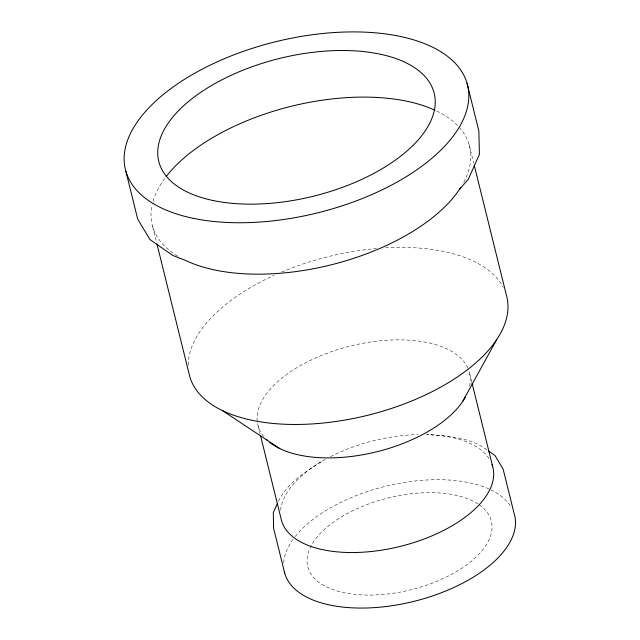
<?xml version="1.0" encoding="UTF-8"?>
<svg xmlns="http://www.w3.org/2000/svg" width="640" height="640" viewBox="0 0 640 640"><rect width="100%" height="100%" fill="white"/><g stroke="black" fill="none" stroke-linecap="round" stroke-linejoin="round"><path stroke-width="0.48" stroke-dasharray="3.2 2.4" d="M278.432 501.216C287.128 483.416 304.904 471.992 321.24 461.744M486.888 449.832C469.84 437.08 447.264 435.968 426.768 434.552A108.992 54.496 -13.9 0 1 489.488 459.296M469.176 144.776L473.736 163.2M471.832 382.304L469.2 371.68A108.992 54.496 -13.9 0 1 469.52 386.168M258.144 426.072L260.056 433.792M152.632 226.488L156.464 242M263.608 436.376A108.992 54.496 -13.9 0 1 335.808 350.192A108.992 54.496 -13.9 0 1 468.616 369.88M188.192 365.192A163.488 81.744 -13.9 0 1 274.232 275.312M281.576 272.096A163.488 81.744 -13.9 0 1 376.344 248.512M385.368 247.848A163.488 81.744 -13.9 0 1 503.216 287.28M436.648 111.016A163.488 81.744 -13.9 0 1 463.664 182.416M177.648 256.192A163.488 81.744 -13.9 0 1 152.112 204.776M153 201.304A163.488 81.744 -13.9 0 1 165.608 177.28M479.136 504.672A94.576 47.288 -13.9 0 1 401.12 591.928A94.576 47.288 -13.9 0 1 318.424 535.472A94.576 47.288 -13.9 0 1 478.352 504.136M283.704 562.752A118.528 59.264 -13.9 0 1 292.952 539.552M295.128 536.648A118.528 59.264 -13.9 0 1 489.912 489.392M490.728 489.776A118.528 59.264 -13.9 0 1 511.192 507.12M280.624 510.2A108.992 54.496 -13.9 0 1 325.352 459.384M330.528 456.64A108.992 54.496 -13.9 0 1 418.016 434.544"/><path stroke-width="0.96" d="M277.248 503.856L273.296 512.64L273.64 528.392L284.792 573.448M462.624 401.52L496.568 339.824M459.376 189.528L468.304 179.224L479.416 154.4L478.864 131L467.056 83.296M222.352 410.544L279.848 448.616M488.512 450.968L495.008 455.504L503.176 469.248L514.32 514.304A118.528 59.264 -13.9 0 1 414.136 601.32A118.528 59.264 -13.9 0 1 284.32 571.584M474.216 165.144L506.368 295.08A163.488 81.744 -13.9 0 1 370.904 414.48A163.488 81.744 -13.9 0 1 189.824 376.784L156.944 243.944M472.072 383.272L492.624 466.328M260.536 435.728L281.568 520.712A108.992 54.496 -13.9 0 0 404.04 545.424A108.992 54.496 -13.9 0 0 492.04 464.528M125.888 171.36L137.688 219.064L149.84 239.448L172.752 255.448L185.16 260.248A163.488 81.744 -13.9 0 0 335.224 263.784A163.488 81.744 -13.9 0 0 460.528 187.76M465.376 396.992A108.992 54.496 -13.9 0 1 373.608 452.528A108.992 54.496 -13.9 0 1 269.672 442.336M267.568 440.552A108.992 54.496 -13.9 0 1 266.272 439.328M166.184 176.536A163.488 81.744 -13.9 0 1 435.032 110.256M213.368 200.592A141.864 70.936 -13.9 0 0 434.264 110.712A141.864 70.936 -13.9 0 0 241.792 70.672A141.864 70.936 -13.9 0 0 213.368 200.592M193.248 218.328A176.208 88.104 -13.9 0 0 467.616 106.696A176.208 88.104 -13.9 0 0 228.552 56.96A176.208 88.104 -13.9 0 0 193.248 218.328"/></g></svg>
